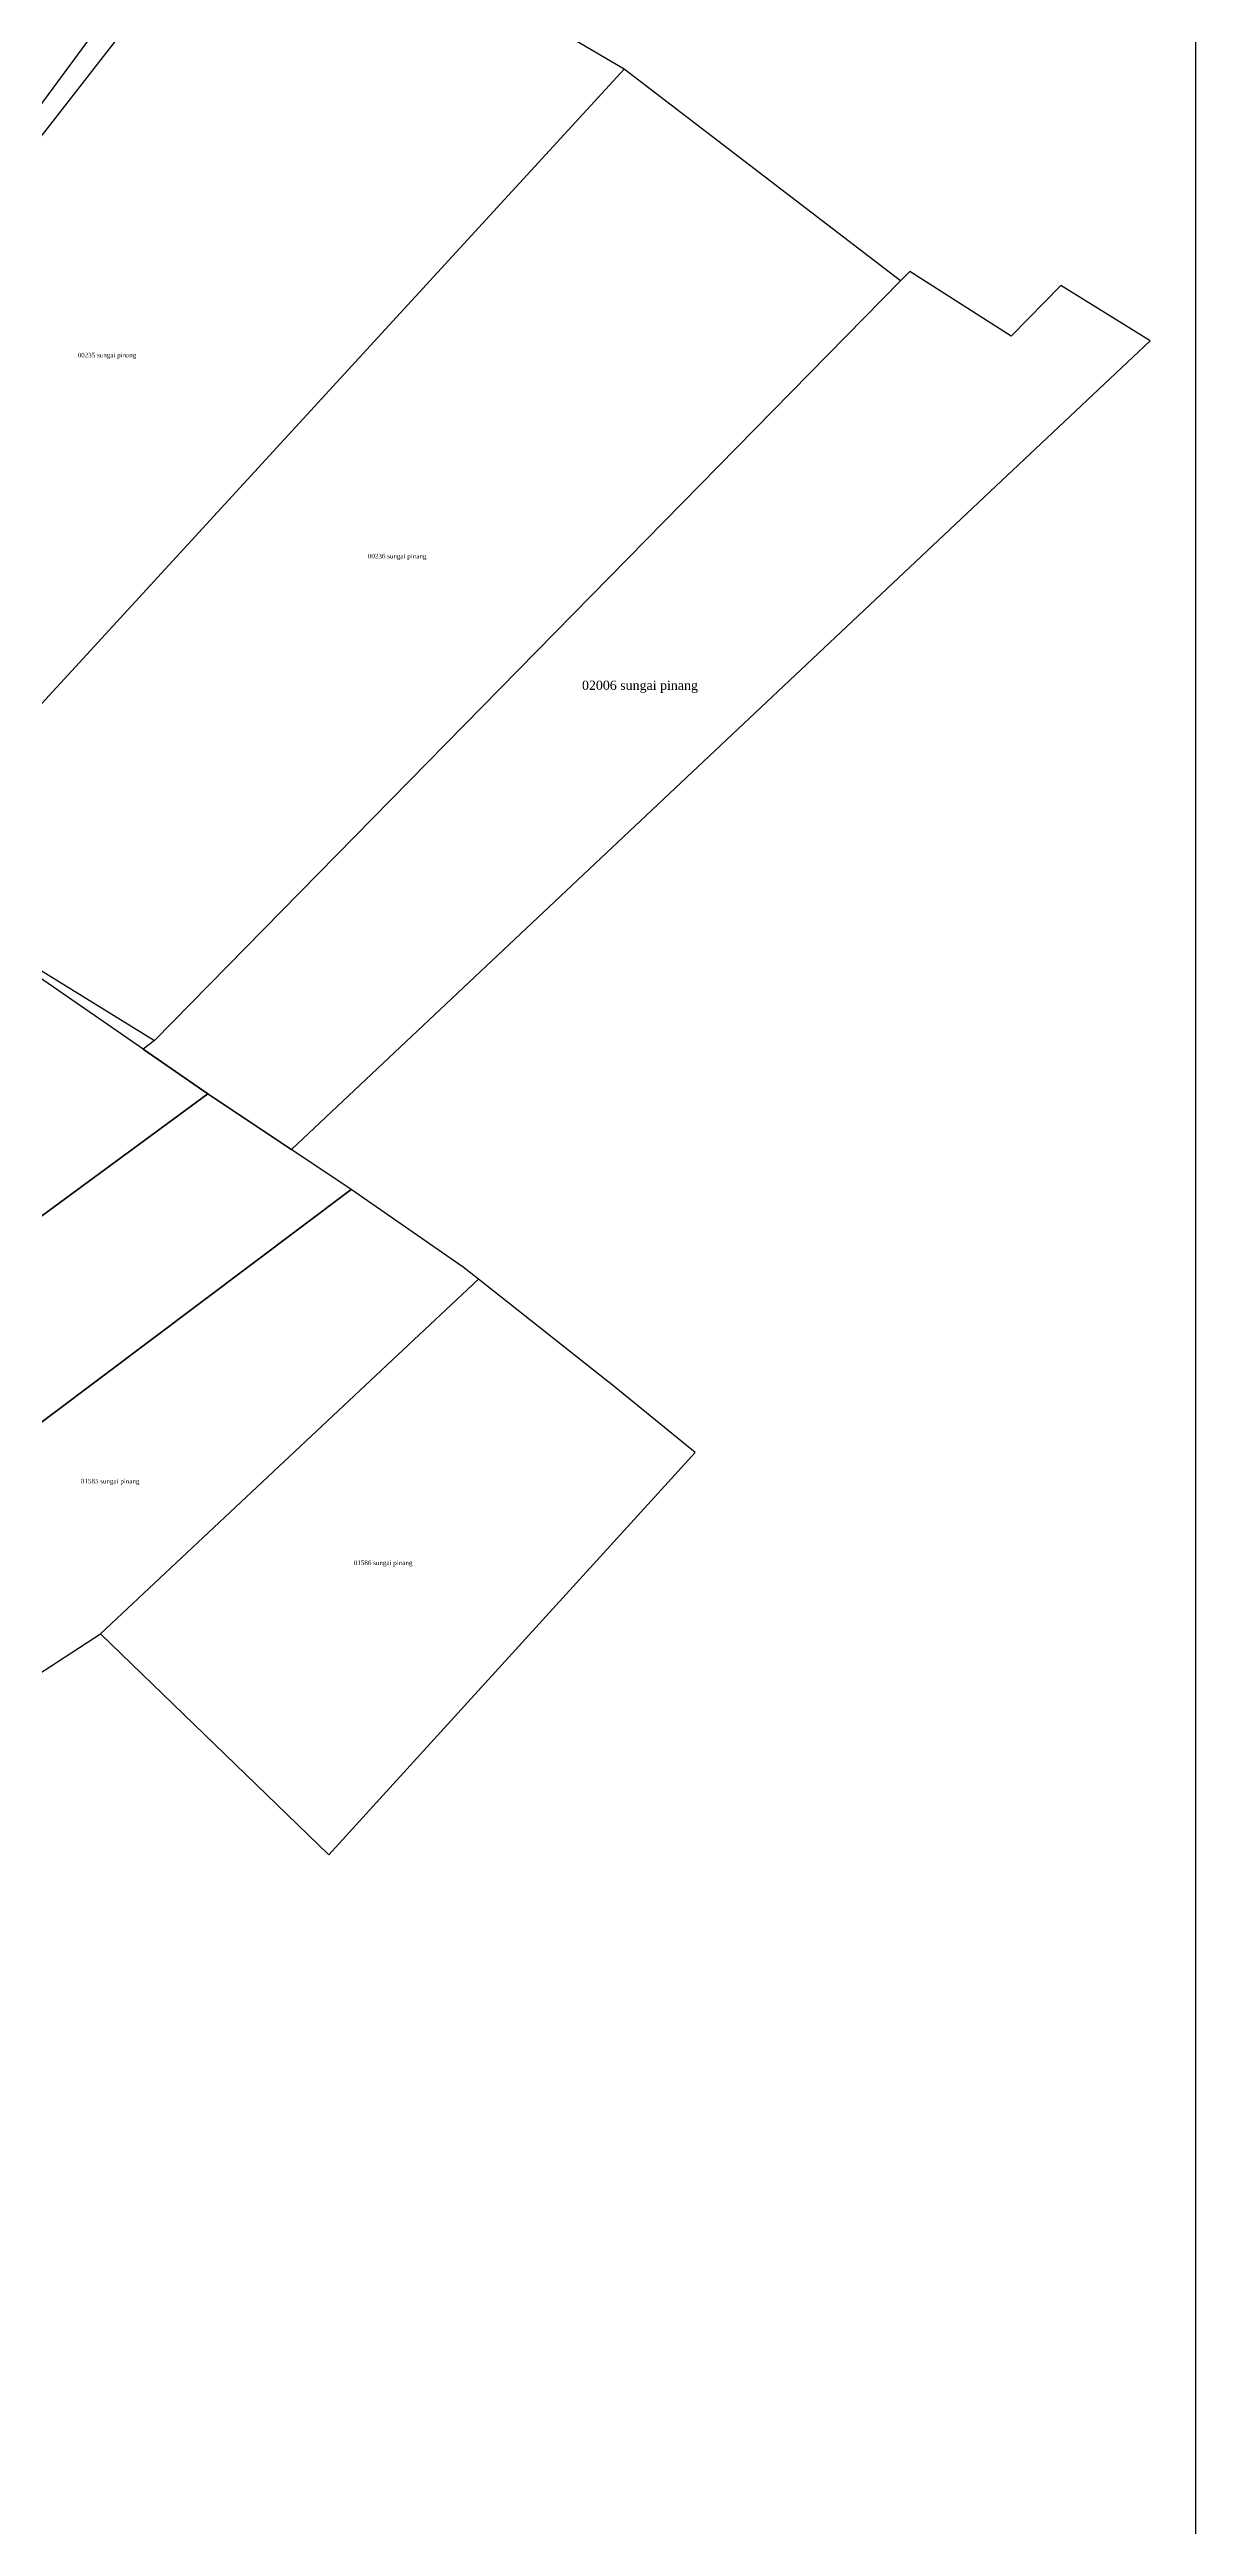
# Model space of a CAD drawing. Extents: x 112679 to 115315, y 1093188 to 1107835.
# Drawn here: x 115018 to 115267, y 1093726 to 1094264 of the extents above; entities that cross this region are included whole.
import ezdxf
from ezdxf.enums import TextEntityAlignment as Align

# ---------------------------------------------------------------- set-up
doc = ezdxf.new("R2010")
doc.units = 0
doc.header["$MEASUREMENT"] = 0
for name, color, linetype in [('020100', 7, 'CONTINUOUS'), ('080201', 7, 'CONTINUOUS'), ('tn_lai', 7, 'CONTINUOUS')]:
    doc.layers.add(name, color=color, linetype=linetype)
doc.styles.get("Standard").update_dxf_attribs({"font": 'times.ttf', "height": 4})
picture_1 = doc.add_image_def('image1.jpg', size_in_pixel=(6552, 8121))

msp = doc.modelspace()

# ---------------------------------------------------------------- linework, layer by layer
at = {"layer": '020100', "color": 5, "linetype": 'Continuous'}
for points in [[(114837.82, 1094056.02), (114842.26, 1094059.09), (114921, 1094123), (115048.43, 1094295.88), (114986.32, 1094343.35), (114974.51, 1094326.71), (114942.14, 1094352.37), (114744.31, 1094184.2), (114604.72, 1094065.54), (114614.33, 1094041.71), (114625.73, 1094011.97), (114781.3, 1094131.87), (114837.82, 1094056.02)], [(115065, 1094308), (114921, 1094123), (114982.41, 1094085.13), (115143, 1094260), (115097, 1094287), (115065, 1094308)], [(115041, 1094049), (115203.02, 1094213.98), (115143, 1094260), (114982.41, 1094085.13), (115041, 1094049)], [(115237.81, 1094213.01), (115227, 1094202), (115205, 1094216), (115203.02, 1094213.98), (115041, 1094049), (115038.56, 1094047.1), (115052.61, 1094037.4), (115070.74, 1094025.28), (115257.19, 1094200.94), (115237.81, 1094213.01)], [(114927.82, 1093945.66), (115052.61, 1094037.4), (115012.04, 1094065.39), (114904.34, 1093972.66), (114927.82, 1093945.66)], [(115052.61, 1094037.4), (114927.82, 1093945.66), (114952.73, 1093918.23), (115083.68, 1094016.63), (115052.61, 1094037.4)], [(115111.32, 1093997.17), (115108.01, 1093999.74), (115083.68, 1094016.63), (114952.73, 1093918.23), (114980.07, 1093888.11), (115029.25, 1093920.1), (115111.32, 1093997.17)], [(115158.37, 1093959.49), (115140.01, 1093974.49), (115139.44, 1093974.94), (115111.32, 1093997.17), (115029.25, 1093920.1), (115078.84, 1093872.12), (115158.37, 1093959.49)]]:
    msp.add_lwpolyline(points, dxfattribs=at)

# ---------------------------------------------------------------- texts
at = {"layer": '080201', "color": 5, "linetype": 'Continuous'}
for s, height, p in [('00235 sungai pinang', 1, (115030.68, 1094197.36)), ('00236 sungai pinang', 1, (115093.68, 1094153.69)), ('02006 sungai pinang', 2, (115146.41, 1094125.15)), ('01585 sungai pinang', 1, (115031.37, 1093952.77)), ('01586 sungai pinang', 1, (115090.64, 1093935.04))]:
    msp.add_text(s, height=height, dxfattribs=at).set_placement(p, align=Align.CENTER)

# ---------------------------------------------------------------- pictures from other files: only their frames are drawn
at = {"layer": 'tn_lai', "color": 2, "linetype": 'Continuous'}
image = msp.add_image(picture_1, insert=(112679.19, 1095276.05), size_in_units=(2087.86, 2587.84), rotation=-90, dxfattribs=at)
image.dxf.flags = 7

doc.saveas('drawing.dxf')
